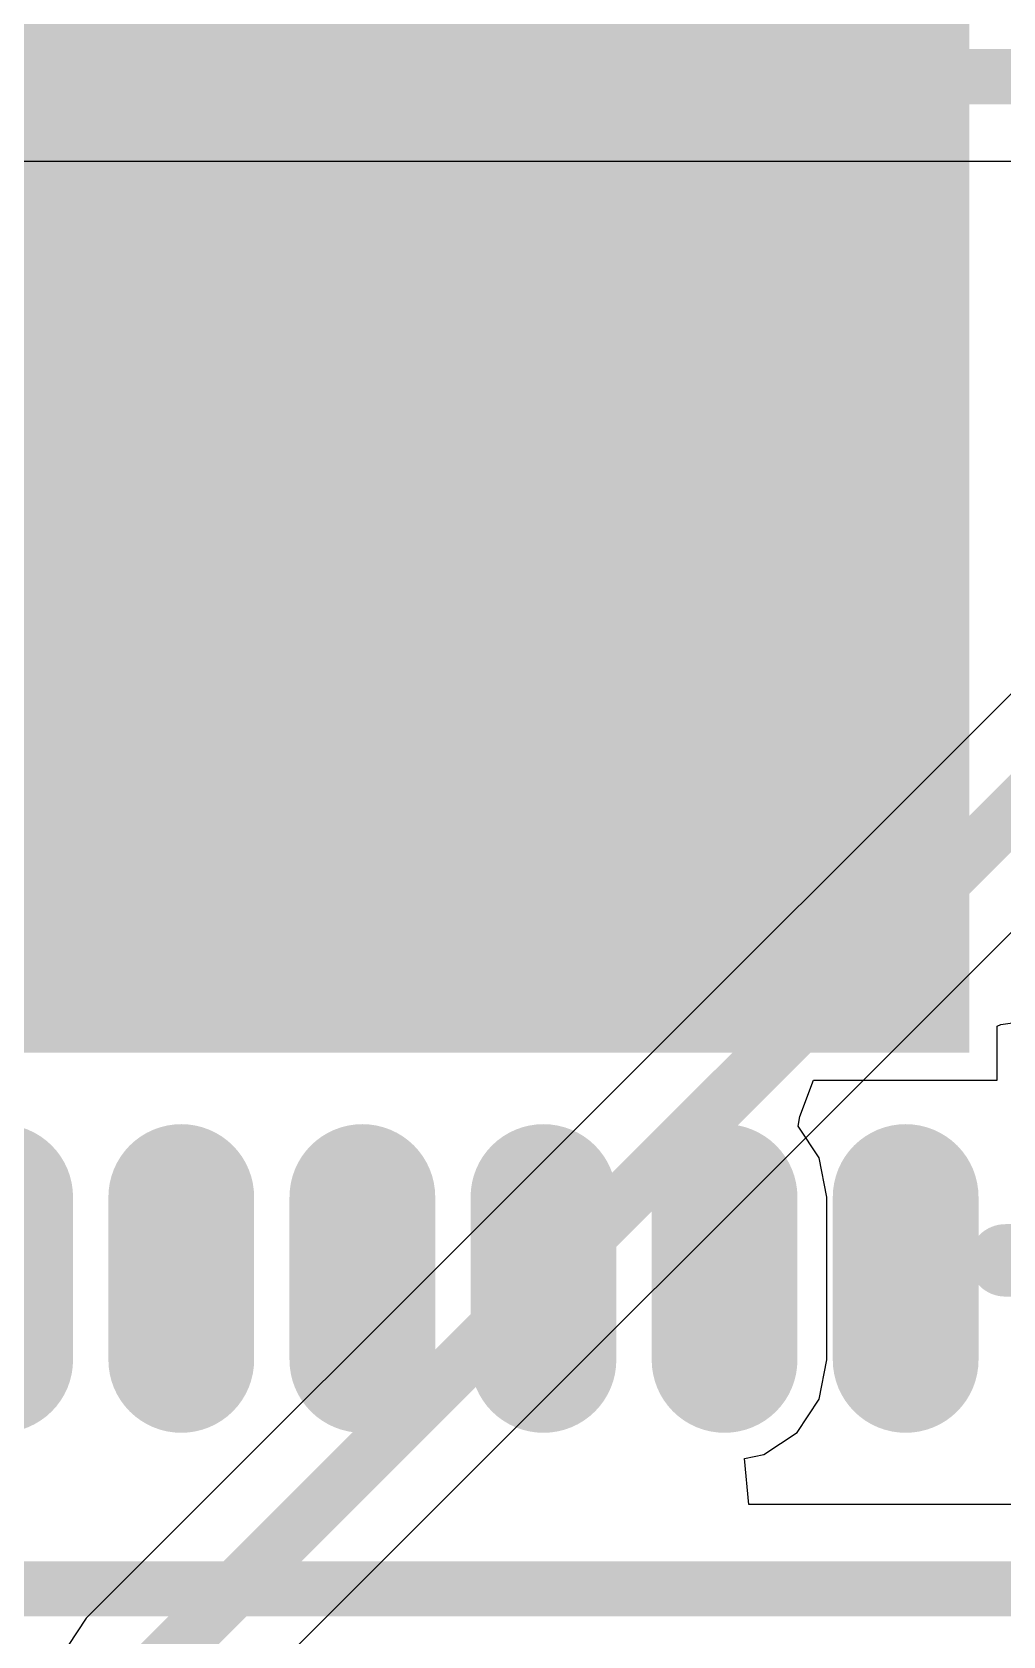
# Model space of a CAD drawing. Header units: millimetres. Extents: x -14 to 86, y -29 to 39.
# Drawn here: x 43.415 to 46.096, y 24.98 to 29.409 of the extents above; entities that cross this region are included whole.
import ezdxf

# ---------------------------------------------------------------- set-up
doc = ezdxf.new("R2010")
doc.units = ezdxf.units.MM
for name, color, linetype in [('BottomLayer', 5, 'Continuous'), ('Mechanical15', 56, 'Continuous'), ('TopLayer', 1, 'Continuous'), ('TopOverlay', 2, 'Continuous'), ('TopPaste', 8, 'Continuous'), ('TopSolder', 216, 'Continuous')]:
    doc.layers.add(name, color=color, linetype=linetype)

# ---------------------------------------------------------------- blocks, each defined once
blk = doc.blocks.new('QFN_24_25')
at = {"layer": 'Mechanical15', "const_width": 0.1}
for points in [[(2.95, -2.95), (2.95, 2.95)], [(0, -0.5), (0, 0.5)], [(0.5, 0), (-0.5, 0)]]:
    blk.add_lwpolyline(points, dxfattribs=at)
at = {"layer": 'Mechanical15', "const_width": 0.05}
for points in [[(-0.025, 0.5, 1), (0.025, 0.5, 1)], [(-0.525, 0, 1), (-0.475, 0, 1)], [(0.475, 0, 1), (0.525, 0, 1)], [(-0.025, -0.5, 1), (0.025, -0.5, 1)]]:
    blk.add_lwpolyline(points, format="xyb", close=True, dxfattribs=at)
at = {"layer": 'TopLayer', "const_width": 0.25}
for points in [[(1.875, 1.25), (2.325, 1.25)], [(1.875, 0.75), (2.325, 0.75)], [(1.875, 0.25), (2.325, 0.25)], [(1.875, -0.25), (2.325, -0.25)], [(1.875, -0.75), (2.325, -0.75)], [(1.875, -1.25), (2.325, -1.25)]]:
    blk.add_lwpolyline(points, dxfattribs=at)
at = {"layer": 'TopLayer', "const_width": 0.125}
for points in [[(1.8125, 1.25, 1), (1.9375, 1.25, 1)], [(2.2625, 1.25, 1), (2.3875, 1.25, 1)], [(1.8125, 0.75, 1), (1.9375, 0.75, 1)], [(2.2625, 0.75, 1), (2.3875, 0.75, 1)], [(1.8125, 0.25, 1), (1.9375, 0.25, 1)], [(2.2625, 0.25, 1), (2.3875, 0.25, 1)], [(1.8125, -0.25, 1), (1.9375, -0.25, 1)], [(2.2625, -0.25, 1), (2.3875, -0.25, 1)], [(1.8125, -0.75, 1), (1.9375, -0.75, 1)], [(2.2625, -0.75, 1), (2.3875, -0.75, 1)], [(1.8125, -1.25, 1), (1.9375, -1.25, 1)], [(2.2625, -1.25, 1), (2.3875, -1.25, 1)]]:
    blk.add_lwpolyline(points, format="xyb", close=True, dxfattribs=at)
at = {"layer": 'TopLayer'}
blk.add_solid([(1.4, -1.35), (1.4, 1.35), (-1.4, -1.35), (-1.4, 1.35)], dxfattribs=at)
at = {"layer": 'TopOverlay', "const_width": 0.2}
blk.add_lwpolyline([(2.05, 1.525), (2.05, 2.05)], dxfattribs=at)
at = {"layer": 'TopOverlay', "const_width": 0.1}
blk.add_lwpolyline([(2, 1.525, 1), (2.1, 1.525, 1)], format="xyb", close=True, dxfattribs=at)
at = {"layer": 'TopPaste', "const_width": 0.25}
for points in [[(1.875, 1.25), (2.325, 1.25)], [(1.875, 0.75), (2.325, 0.75)], [(1.875, 0.25), (2.325, 0.25)], [(1.875, -0.25), (2.325, -0.25)], [(1.875, -0.75), (2.325, -0.75)], [(1.875, -1.25), (2.325, -1.25)]]:
    blk.add_lwpolyline(points, dxfattribs=at)
at = {"layer": 'TopPaste', "const_width": 0.125}
for points in [[(1.8125, 1.25, 1), (1.9375, 1.25, 1)], [(2.2625, 1.25, 1), (2.3875, 1.25, 1)], [(1.8125, 0.75, 1), (1.9375, 0.75, 1)], [(2.2625, 0.75, 1), (2.3875, 0.75, 1)], [(1.8125, 0.25, 1), (1.9375, 0.25, 1)], [(2.2625, 0.25, 1), (2.3875, 0.25, 1)], [(1.8125, -0.25, 1), (1.9375, -0.25, 1)], [(2.2625, -0.25, 1), (2.3875, -0.25, 1)], [(1.8125, -0.75, 1), (1.9375, -0.75, 1)], [(2.2625, -0.75, 1), (2.3875, -0.75, 1)], [(1.8125, -1.25, 1), (1.9375, -1.25, 1)], [(2.2625, -1.25, 1), (2.3875, -1.25, 1)]]:
    blk.add_lwpolyline(points, format="xyb", close=True, dxfattribs=at)
at = {"layer": 'TopPaste'}
blk.add_solid([(1.4, -1.35), (1.4, 1.35), (-1.4, -1.35), (-1.4, 1.35)], dxfattribs=at)
at = {"layer": 'TopSolder', "const_width": 0.4024}
for points in [[(1.875, 1.25), (2.325, 1.25)], [(1.875, 0.75), (2.325, 0.75)], [(1.875, 0.25), (2.325, 0.25)], [(1.875, -0.25), (2.325, -0.25)], [(1.875, -0.75), (2.325, -0.75)], [(1.875, -1.25), (2.325, -1.25)]]:
    blk.add_lwpolyline(points, dxfattribs=at)
at = {"layer": 'TopSolder', "const_width": 0.2012}
for points in [[(1.7744, 1.25, 1), (1.9756, 1.25, 1)], [(2.2244, 1.25, 1), (2.4256, 1.25, 1)], [(1.7744, 0.75, 1), (1.9756, 0.75, 1)], [(2.2244, 0.75, 1), (2.4256, 0.75, 1)], [(1.7744, 0.25, 1), (1.9756, 0.25, 1)], [(2.2244, 0.25, 1), (2.4256, 0.25, 1)], [(1.7744, -0.25, 1), (1.9756, -0.25, 1)], [(2.2244, -0.25, 1), (2.4256, -0.25, 1)], [(1.7744, -0.75, 1), (1.9756, -0.75, 1)], [(2.2244, -0.75, 1), (2.4256, -0.75, 1)], [(1.7744, -1.25, 1), (1.9756, -1.25, 1)], [(2.2244, -1.25, 1), (2.4256, -1.25, 1)]]:
    blk.add_lwpolyline(points, format="xyb", close=True, dxfattribs=at)
at = {"layer": 'TopSolder'}
blk.add_solid([(1.4762, -1.4262), (1.4762, 1.4262), (-1.4762, -1.4262), (-1.4762, 1.4262)], dxfattribs=at)

msp = doc.modelspace()

# ---------------------------------------------------------------- linework, layer by layer
at = {"layer": 'BottomLayer'}
for p, q in [((39.1419, 29.0531), (47.4095, 29.0531)), ((47.4621, 28.9261), (43.5648, 25.0288)), ((43.9841, 24.7889), (46.9295, 27.7342)), ((43.5648, 25.0288), (43.5143, 24.9532))]:
    msp.add_line(p, q, dxfattribs=at)
at = {"layer": 'BottomLayer', "const_width": 0.1524}
for points in [[(22.9108, 29.2862), (51.1048, 29.2862)], [(43.7296, 24.864), (47.6946, 28.829)]]:
    msp.add_lwpolyline(points, dxfattribs=at)
at = {"layer": 'TopLayer'}
for p, q in [((46.0794, 26.6641), (46.09, 26.6684)), ((46.09, 26.6684), (46.2064, 26.6853)), ((46.0794, 26.5146), (46.0794, 26.6641)), ((45.5351, 26.4139), (45.5721, 26.5146)), ((45.5721, 26.5146), (46.0794, 26.5146)), ((45.5299, 26.3876), (45.5351, 26.4139)), ((45.5883, 26.3002), (45.5299, 26.3876)), ((45.6098, 26.192), (45.5883, 26.3002)), ((45.6098, 25.742), (45.6098, 26.192)), ((45.5883, 25.6338), (45.6098, 25.742)), ((45.527, 25.542), (45.5883, 25.6338)), ((45.4352, 25.4807), (45.527, 25.542)), ((45.3819, 25.4701), (45.4352, 25.4807)), ((45.3944, 25.3431), (45.3819, 25.4701)), ((47.3959, 25.3431), (45.3944, 25.3431))]:
    msp.add_line(p, q, dxfattribs=at)
at = {"layer": 'TopLayer', "const_width": 0.1524}
msp.add_lwpolyline([(43.1458, 25.11), (47.9455, 25.11)], dxfattribs=at)

# ---------------------------------------------------------------- block references
at = {"rotation": 270}
msp.add_blockref('QFN_24_25', (44.577, 28.067), dxfattribs=at)

doc.saveas('drawing.dxf')
